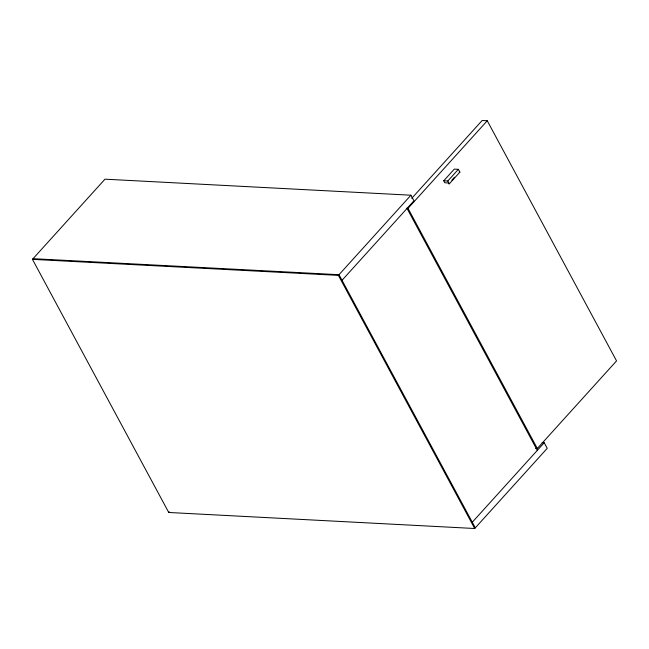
<?xml version="1.0" encoding="UTF-8"?>
<svg xmlns="http://www.w3.org/2000/svg" width="649" height="649" viewBox="0 0 649 649"><rect width="100%" height="100%" fill="white"/><g stroke="black" fill="none" stroke-linecap="round" stroke-linejoin="round"><path stroke-width="0.97" d="M542.191 442.626L544.211 442.732L547.229 448.337L474.695 528.505L168.74 512.475L32.45 259.349L104.976 179.181L410.931 195.211L413.948 200.809L342.031 280.303M32.45 259.349L338.405 275.379L410.931 195.211M411.726 198.343L482.15 120.495L487.253 120.763L616.55 360.893L537.315 448.475L535.62 448.386M406.323 208.256L408.018 208.345L487.253 120.763M443.738 180.787L454.3 169.105L458.381 169.324L459.89 172.123L449.327 183.797L448.556 183.756L448.11 182.921L444.792 182.742L443.738 180.787L447.818 180.998L458.381 169.324M451.858 180.106L454.503 177.193M168.74 512.475L169.357 511.801M472.294 522.226L544.211 442.732M459.127 172.082L459.89 172.123M33.058 258.675L339.013 274.705L475.311 527.832M447.818 180.998L449.327 183.797M408.018 208.345L537.315 448.475M407.037 208.443L537.299 450.374M338.405 275.379L474.695 528.505"/></g></svg>
